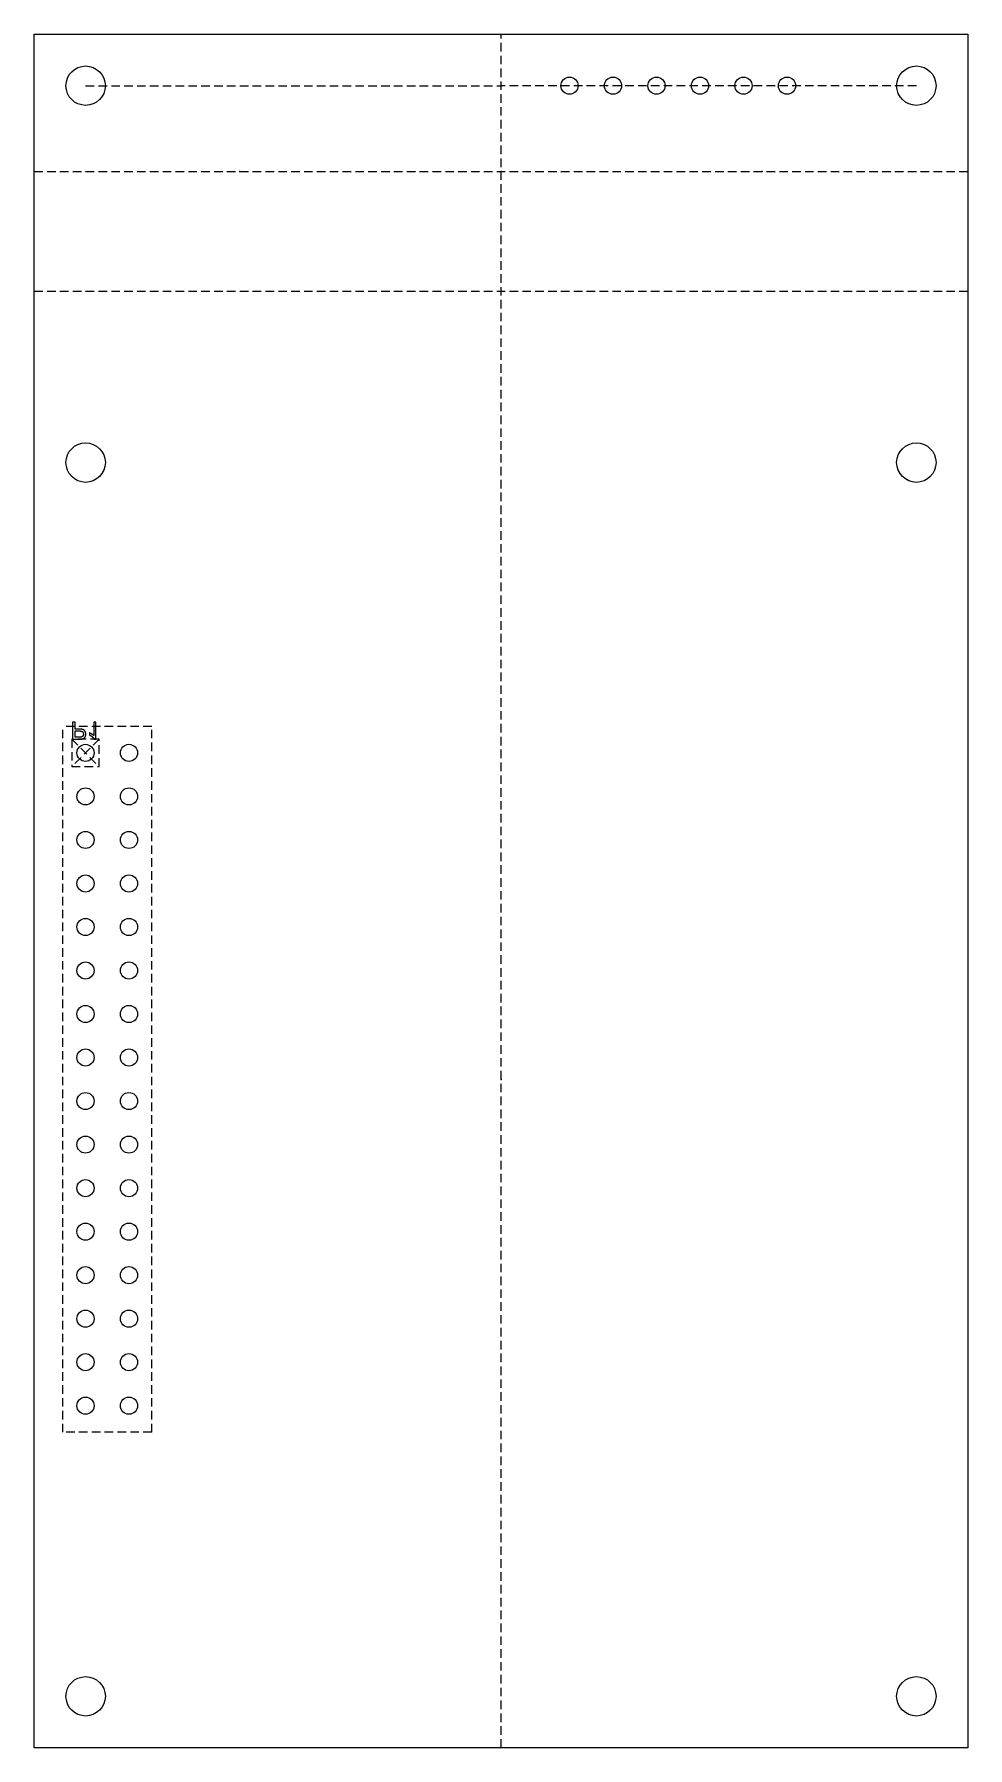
# Model space of a CAD drawing. Header units: millimetres. Extents: x -27 to 27, y -39 to 61.
import ezdxf

# ---------------------------------------------------------------- set-up
doc = ezdxf.new("R2010")
doc.units = ezdxf.units.MM
doc.linetypes.add('DASHED', pattern=[0.75, 0.5, -0.25])
doc.layers.get('0').update_dxf_attribs({"linetype": 'CONTINUOUS'})

msp = doc.modelspace()

# ---------------------------------------------------------------- linework, layer by layer
at = {"linetype": 'DASHED'}
for p, q in [((0, -39), (0, 61)), ((-24.25, 58), (0, 58)), ((24.25, 58), (0, 58)), ((-27.25, 53), (27.25, 53)), ((-27.25, 46), (27.25, 46)), ((-25.59, -20.59), (-25.59, 20.61)), ((-20.39, 20.61), (-25.59, 20.61)), ((-20.39, -20.59), (-20.39, 20.61)), ((-23.46, 19.86), (-25.06, 19.86)), ((-25.06, 19.86), (-25.06, 18.26)), ((-23.46, 19.86), (-25.06, 18.26)), ((-25.06, 19.86), (-23.46, 18.26)), ((-23.46, 18.26), (-23.46, 19.86)), ((-25.06, 18.26), (-23.46, 18.26)), ((-20.39, -20.59), (-25.59, -20.59))]:
    msp.add_line(p, q, dxfattribs=at)
for p, q in [((-25.01, 20.86), (-25.01, 19.86)), ((-24.87, 20.86), (-25.01, 20.86)), ((-24.87, 20.45), (-24.87, 20.86)), ((-24.62, 20.45), (-24.87, 20.45)), ((-24.87, 20.34), (-24.62, 20.34)), ((-24.87, 19.98), (-24.87, 20.34)), ((-24.03, 20.23), (-24.03, 20.11)), ((-23.66, 20.86), (-23.78, 20.86)), ((-23.78, 20.86), (-23.78, 20.08)), ((-23.66, 19.86), (-23.66, 20.86)), ((-25.01, 19.86), (-24.63, 19.86)), ((-24.62, 19.98), (-24.87, 19.98)), ((-23.74, 19.86), (-23.66, 19.86))]:
    msp.add_line(p, q)
msp.add_lwpolyline([(-27.25, -39), (-27.25, 61), (27.25, 61), (27.25, -39)], close=True)
for centre, radius in [((-24.25, 58), 1.15), ((24.25, 58), 1.15), ((4, 58), 0.5), ((6.54, 58), 0.5), ((9.08, 58), 0.5), ((11.62, 58), 0.5), ((14.16, 58), 0.5), ((16.7, 58), 0.5), ((-24.25, 36), 1.15), ((24.25, 36), 1.15), ((-24.26, 19.06), 0.5), ((-21.72, 19.06), 0.5), ((-24.26, 16.52), 0.5), ((-21.72, 16.52), 0.5), ((-24.26, 13.98), 0.5), ((-21.72, 13.98), 0.5), ((-24.26, 11.44), 0.5), ((-21.72, 11.44), 0.5), ((-24.26, 8.9), 0.5), ((-21.72, 8.9), 0.5), ((-24.26, 6.36), 0.5), ((-21.72, 6.36), 0.5), ((-24.26, 3.82), 0.5), ((-21.72, 3.82), 0.5), ((-24.26, 1.28), 0.5), ((-21.72, 1.28), 0.5), ((-24.26, -1.26), 0.5), ((-21.72, -1.26), 0.5), ((-24.26, -3.8), 0.5), ((-21.72, -3.8), 0.5), ((-24.26, -6.34), 0.5), ((-21.72, -6.34), 0.5), ((-24.26, -8.88), 0.5), ((-21.72, -8.88), 0.5), ((-24.26, -11.42), 0.5), ((-21.72, -11.42), 0.5), ((-24.26, -13.96), 0.5), ((-21.72, -13.96), 0.5), ((-24.26, -16.5), 0.5), ((-21.72, -16.5), 0.5), ((-24.26, -19.04), 0.5), ((-21.72, -19.04), 0.5), ((-24.25, -36), 1.15), ((24.25, -36), 1.15)]:
    msp.add_circle(centre, radius)
for points in [[(-24.32, 20.37), (-24.41, 20.45), (-24.62, 20.45)], [(-24.62, 20.34), (-24.49, 20.34), (-24.43, 20.29)], [(-24.41, 20.05), (-24.44, 20), (-24.49, 19.99)], [(-24.43, 20.29), (-24.38, 20.24), (-24.38, 20.15)], [(-24.38, 20.15), (-24.38, 20.09), (-24.41, 20.05)], [(-24.35, 19.92), (-24.3, 19.95), (-24.27, 20.01)], [(-24.24, 20.15), (-24.24, 20.28), (-24.32, 20.37)], [(-24.27, 20.01), (-24.24, 20.08), (-24.24, 20.15)], [(-23.9, 20.16), (-23.97, 20.21), (-24.03, 20.23)], [(-24.03, 20.11), (-23.93, 20.06), (-23.85, 19.99)], [(-23.78, 20.08), (-23.83, 20.12), (-23.9, 20.16)], [(-24.63, 19.86), (-24.53, 19.86), (-24.48, 19.87)], [(-24.49, 19.99), (-24.53, 19.98), (-24.62, 19.98)], [(-24.48, 19.87), (-24.4, 19.88), (-24.35, 19.92)], [(-23.85, 19.99), (-23.77, 19.92), (-23.74, 19.86)]]:
    msp.add_open_spline(points, degree=2)
for p in [(0, 53), (15.25, 53), (-15.25, 53), (-24.26, 19.06), (0, 0), (0, 0)]:
    msp.add_point(p)

doc.saveas('drawing.dxf')
